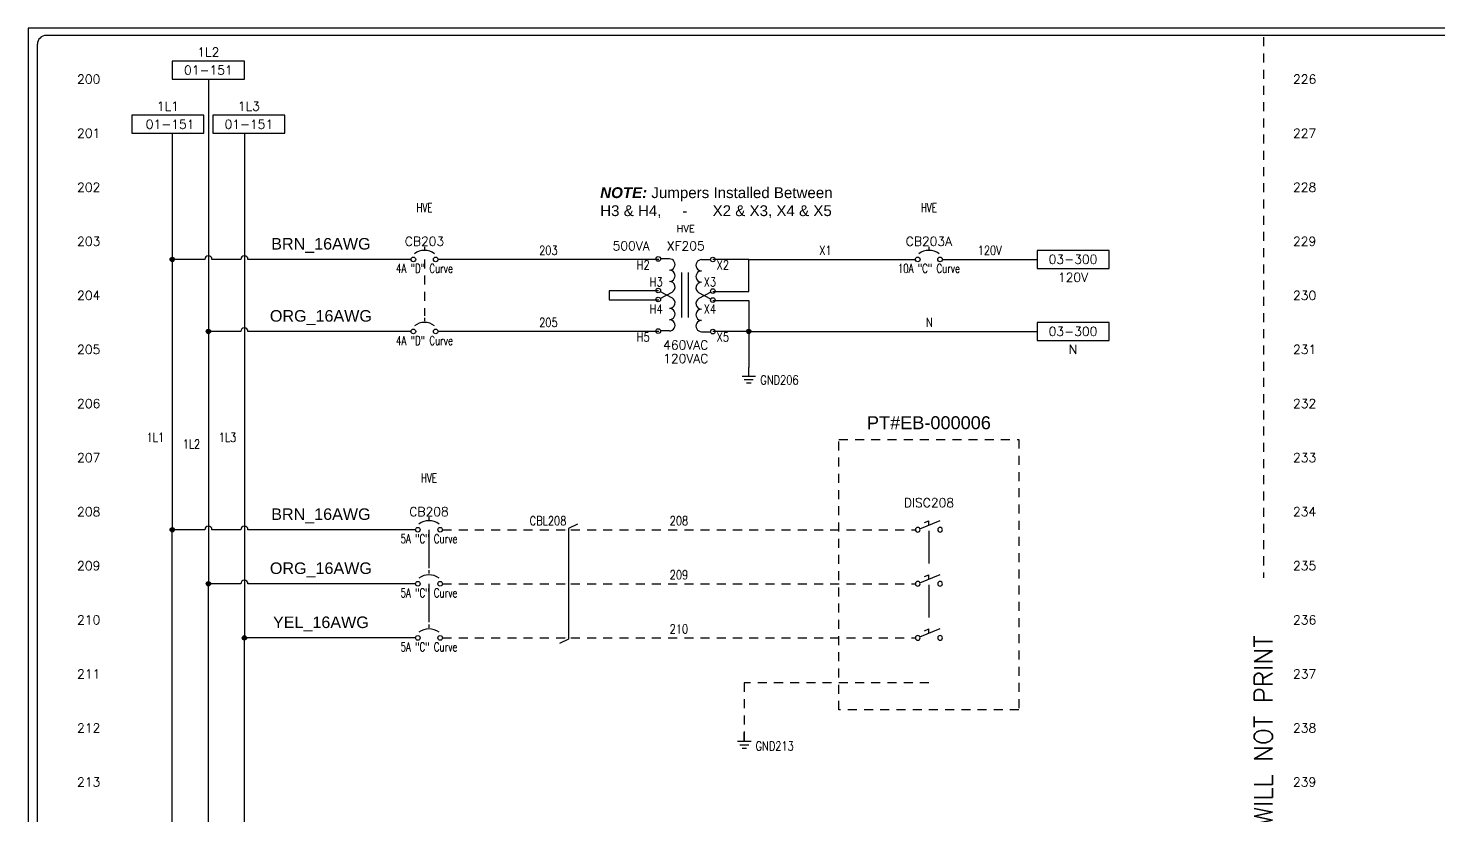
# Model space of a CAD drawing. Header units: inches. Extents: x 0 to 34.2, y 0 to 22.
# Drawn here: x 0 to 19.58, y 11.03 to 21.96 of the extents above; entities that cross this region are included whole.
import ezdxf
from ezdxf.enums import TextEntityAlignment as Align

# ---------------------------------------------------------------- set-up
doc = ezdxf.new("R2010")
doc.units = ezdxf.units.IN
doc.header["$MEASUREMENT"] = 0
doc.linetypes.add('HIDDEN2', pattern=[0.1875, 0.125, -0.0625])
for name, color, linetype in [('BRN_14AWG', 44, 'Continuous'), ('BRN_16AWG', 44, 'Continuous'), ('BRN_6AWG', 44, 'Continuous'), ('DESC', 150, 'Continuous'), ('GRN_14AWG', 3, 'Continuous'), ('GRN_16AWG', 3, 'Continuous'), ('LINK', 9, 'Continuous'), ('LOC', 8, 'Continuous'), ('LOCBOX', 3, 'HIDDEN2'), ('MISC', 7, 'Continuous'), ('ORG_14AWG', 40, 'Continuous'), ('ORG_16AWG', 40, 'Continuous'), ('ORG_6AWG', 40, 'Continuous'), ('RED_14AWG', 1, 'Continuous'), ('SYMS', 7, 'Continuous'), ('TAGS', 1, 'Continuous'), ('TERMS', 3, 'Continuous'), ('WHT_14AWG', 7, 'Continuous'), ('WIRENO', 3, 'Continuous'), ('WIRES', 7, 'Continuous'), ('XREF', 7, 'Continuous'), ('YEL_14AWG', 2, 'Continuous'), ('YEL_16AWG', 2, 'Continuous'), ('YEL_6AWG', 2, 'Continuous')]:
    doc.layers.add(name, color=color, linetype=linetype)
doc.layers.add('MidPoint', color=210, linetype='HIDDEN2', plot=False)
doc.styles.add('Fields', font='simplex.shx', dxfattribs={"height": 0.185})
doc.styles.get("Standard").update_dxf_attribs({"font": 'arial.ttf'})
doc.styles.add('WD', font='romans.shx', dxfattribs={"height": 0.185})

# ---------------------------------------------------------------- blocks, each defined once
blk = doc.blocks.new('RG_Master_Ver_4_2_2')
at = {"color": 3}
for p, q in [((0.125, 21.734), (0.125, 0.194)), ((34.028, 21.856), (0.25, 21.856))]:
    blk.add_line(p, q, dxfattribs=at)
blk.add_lwpolyline([(0, -0.044), (34.25, -0.044), (34.25, 21.956), (0, 21.956)], close=True, dxfattribs=at)
blk.add_arc((0.25, 21.734), 0.122, 90, 180, dxfattribs=at)
at = {"layer": 'MidPoint'}
blk.add_line((17.141, 21.831), (17.141, 14.331), dxfattribs=at)
at = {"style": 'Fields'}
for tag, p in [('DESCRIPTION_3', (13.116, 1.307)), ('DRN_3', (15.472, 1.307)), ('CHK_3', (16.529, 1.307)), ('APP_3', (17.552, 1.307)), ('DATE_3', (18.829, 1.307)), ('DRAWING_DESC', (32.229, 1.246)), ('CUSTOMER', (28.997, 1.214)), ('DESCRIPTION_2', (13.116, 0.951)), ('DRN_2', (15.472, 0.951)), ('CHK_2', (16.529, 0.951)), ('APP_2', (17.552, 0.951)), ('DATE_2', (18.829, 0.951)), ('SIZE', (30.715, 0.894)), ('DRAWING_#', (32.125, 0.894)), ('REV', (33.543, 0.894)), ('DESCRIPTION_1', (13.116, 0.596)), ('DRN_1', (15.472, 0.596)), ('CHK_1', (16.529, 0.596)), ('APP_1', (17.552, 0.596)), ('DATE_1', (18.829, 0.596)), ('PROJECT_#', (28.981, 0.581)), ('DRN_BY', (30.875, 0.524)), ('CHK_BY', (31.762, 0.524)), ('APP_BY', (32.75, 0.524)), ('SCALE', (33.652, 0.524)), ('PROJECT_NAME', (29.021, 0.176)), ('SHEETNUM', (32.753, 0.176)), ('TTL_SHTS', (33.547, 0.176))]:
    blk.add_attdef(tag, text='', height=0.125, dxfattribs=at).set_placement(p, align=Align.CENTER)
at = {"style": 'Fields', "flags": 9}
blk.add_attdef('WD_TB', (9.953, 0.194), '', height=0.0638, dxfattribs=at)
at = {"layer": 'MidPoint', "insert": (17.016, 9.206), "char_height": 0.25, "attachment_point": 1, "rotation": 90, "style": 'Fields'}
blk.add_mtext_dynamic_manual_height_columns('MIDPOINT WILL NOT PRINT', width=5.375, gutter_width=0.575, heights=[0], dxfattribs=at)
blk = doc.blocks.new('WD_MLRH')
at = {"style": 'WD'}
blk.add_attdef('RUNGFIRST', text='', height=0.125, dxfattribs=at).set_placement((-0.25, 0), align=Align.MIDDLE_RIGHT)
at = {"style": 'WD', "flags": 1}
for tag, p in [('RUNGHORV', (-0.25, -0.127)), ('RUNGDIST', (-0.25, -0.2)), ('RUNGINC', (-0.25, -0.163)), ('WIRE-START', (-0.25, -0.356)), ('WIRE-GSUF', (-0.25, -0.396)), ('WIREMODE', (-0.25, -0.281)), ('RUNGCNT', (-0.25, -0.237)), ('WIREFMT', (-0.25, -0.321)), ('PH3SPACE', (-0.25, -0.437))]:
    blk.add_attdef(tag, text='', height=0.025, dxfattribs=at).set_placement(p, align=Align.RIGHT)
blk = doc.blocks.new('HDV1_DEST_TMK')
for p, q in [((0, 0.25), (0, 0)), ((1, 0.25), (0, 0.25)), ((1, 0), (1, 0.25)), ((0, 0), (1, 0))]:
    blk.add_line(p, q)
at = {"style": 'WD'}
for tag, p in [('DESC1', (0.5, 0.3125)), ('XREF', (0.53125, 0.0625))]:
    blk.add_attdef(tag, text='', height=0.125, dxfattribs=at).set_placement(p, align=Align.CENTER)
at = {"style": 'WD', "flags": 1}
blk.add_attdef('SIGCODE', text='', height=0.125, dxfattribs=at).set_placement((0.5, -0.1875), align=Align.CENTER)
blk = doc.blocks.new('HA2D1_REF')
for p, q in [((0, 0.25), (0, 0)), ((1, 0.25), (0, 0.25)), ((1, 0), (1, 0.25)), ((0, 0), (1, 0))]:
    blk.add_line(p, q)
at = {"style": 'WD'}
for tag, p in [('DESC1', (0.5, 0.3125)), ('XREF', (0.5, 0.0625))]:
    blk.add_attdef(tag, text='', height=0.125, dxfattribs=at).set_placement(p, align=Align.CENTER)
at = {"style": 'WD', "flags": 1}
blk.add_attdef('SIGCODE', text='', height=0.125, dxfattribs=at).set_placement((0.5, -0.1875), align=Align.CENTER)
blk = doc.blocks.new('HXF1_CONTROL_001')
for p, q in [((0.899, 1.507), (0.775, 1.507)), ((1.345, 1.497), (1.469, 1.497)), ((1.071, 0.694), (1.071, 1.319)), ((1.165, 0.694), (1.165, 1.319)), ((0.771, 0.959), (0.936, 1.047)), ((0.772, 1.054), (0.936, 0.966)), ((1.473, 1.044), (1.308, 0.956)), ((1.473, 0.949), (1.308, 1.037)), ((0.899, 0.507), (0.775, 0.507)), ((1.345, 0.497), (1.469, 0.497))]:
    blk.add_line(p, q)
for centre in [(0.743, 1.506), (1.501, 1.498), (0.743, 1.068), (1.501, 1.06), (0.743, 0.943), (1.501, 0.935), (0.743, 0.506), (1.501, 0.498)]:
    blk.add_circle(centre, 0.0322)
for centre, start, end in [((0.899, 1.429), 270, 90.001), ((1.345, 1.418), 89.999, 270), ((0.899, 1.272), 270, 90.001), ((0.899, 1.116), 298.0713, 90.001), ((1.345, 1.262), 89.999, 270), ((1.345, 1.106), 89.999, 241.9287), ((0.899, 0.897), 269.999, 61.9287), ((0.899, 0.741), 269.999, 90), ((1.345, 0.887), 118.0713, 270.001), ((1.345, 0.731), 90, 270.001), ((0.899, 0.585), 269.999, 90), ((1.345, 0.575), 90, 270.001)]:
    blk.add_arc(centre, 0.0781, start, end)
at = {"style": 'WD'}
for tag, height, p in [('LOC', 0.1, (1.125, 1.875)), ('TAG1', 0.125, (1.125, 1.625)), ('DESC1', 0.125, (1.125, 0.25)), ('DESC2', 0.125, (1.125, 0.125)), ('INST', 0.1, (1.125, 0))]:
    blk.add_attdef(tag, text='', height=height, dxfattribs=at).set_placement(p, align=Align.CENTER)
blk.add_attdef('RATING1', text='', height=0.125, dxfattribs=at).set_placement((0.625, 1.625), align=Align.RIGHT)
at = {"style": 'WD', "width": 0.8}
for tag, p in [('TERM01', (0.445, 1.485)), ('TERM05', (1.555, 1.485)), ('TERM04', (0.445, 0.485)), ('TERM08', (1.555, 0.485))]:
    blk.add_attdef(tag, text='', height=0.125, dxfattribs=at).set_placement(p, align=Align.TOP_LEFT)
at = {"style": 'WD'}
for tag, p, height, flags in [('X4TERM01', (0.75, 1.5), 0.005, 1), ('FAMILY', (1.467, 1.385), 0.01, 9), ('X1TERM05', (1.5, 1.5), 0.005, 1), ('X4TERM02', (0.747, 1.064), 0.005, 1), ('X1TERM06', (1.5, 1.054), 0.005, 1), ('X4TERM03', (0.75, 0.943), 0.005, 1), ('X1TERM07', (1.503, 0.93), 0.005, 1), ('X4TERM04', (0.75, 0.5), 0.005, 1), ('X1TERM08', (1.5, 0.5), 0.005, 1)]:
    blk.add_attdef(tag, p, '', height=height, dxfattribs=dict(at, flags=flags))
at = {"style": 'WD', "width": 0.8}
for tag, p in [('TERM02', (0.625, 1.125)), ('TERM06', (1.375, 1.125)), ('TERM03', (0.625, 0.75)), ('TERM07', (1.375, 0.75))]:
    blk.add_attdef(tag, p, '', height=0.125, dxfattribs=at)
at = {"linetype": 'Continuous', "style": 'WD', "flags": 9}
for tag, p in [('ASSYCODE', (1.49, 1.319)), ('MFG', (1.49, 1.337)), ('CAT', (1.492, 1.356))]:
    blk.add_attdef(tag, text='', height=0.01, dxfattribs=at).set_placement(p, align=Align.CENTER)
blk = doc.blocks.new('WDDOT')
for radius in [0.03, 0.0187, 0.00929]:
    blk.add_circle((0, 0), radius)
blk = doc.blocks.new('HCB1')
blk.add_line((0, 0.173), (0, 0.126))
for centre in [(-0.155, 0), (0.155, 0)]:
    blk.add_circle(centre, 0.0322)
blk.add_arc((0, -0.109), 0.234, 53.1301, 126.8699)
at = {"style": 'WD', "width": 0.7}
for tag, p in [('INST', (0, 0.826)), ('DESC1', (0, 0.5)), ('LOC', (0, 0.656)), ('DESC2', (0, 0.344)), ('RATING1', (0, -0.188)), ('XREF', (0, -0.344))]:
    blk.add_attdef(tag, text='', height=0.125, dxfattribs=at).set_placement(p, align=Align.CENTER)
at = {"style": 'WD'}
blk.add_attdef('TAG1', text='', height=0.125, dxfattribs=at).set_placement((0, 0.188), align=Align.CENTER)
for tag, p in [('X2LINK', (0, 0.219)), ('X8LINK', (0, 0))]:
    blk.add_attdef(tag, p, '', height=0.01, dxfattribs=at)
for tag, p, height, flags in [('X4TERM01', (-0.188, 0), 0.0125, 1), ('X1TERM02', (0.188, 0), 0.0125, 1), ('FAMILY', (0.205, 0.152), 0.01, 9), ('CONTACT', (0.205, 0.133), 0.01, 9)]:
    blk.add_attdef(tag, p, '', height=height, dxfattribs=dict(at, flags=flags))
at = {"linetype": 'Continuous', "style": 'WD', "flags": 9}
for tag, p in [('ASSYCODE', (0.219, 0.062)), ('MFG', (0.228, 0.089)), ('CAT', (0.23, 0.108))]:
    blk.add_attdef(tag, text='', height=0.01, dxfattribs=at).set_placement(p, align=Align.CENTER)
at = {"linetype": 'Continuous', "style": 'WD', "flags": 8}
blk.add_attdef('TERM01', text='', height=0.125, dxfattribs=at).set_placement((-0.25, -0.031), align=Align.TOP_RIGHT)
blk.add_attdef('TERM02', text='', height=0.125, dxfattribs=at).set_placement((0.25, -0.031), align=Align.TOP_LEFT)
blk = doc.blocks.new('HCB2')
at = {"linetype": 'HIDDEN2'}
blk.add_line((0, 0.187), (0, 0.141), dxfattribs=at)
for centre in [(-0.155, 0), (0.155, 0)]:
    blk.add_circle(centre, 0.0322)
blk.add_arc((0, -0.109), 0.234, 53.1301, 126.8699)
at = {"style": 'WD', "width": 0.7}
for tag, p in [('INST', (0, 0.863)), ('LOC', (0, 0.693)), ('DESC1', (0, 0.537)), ('DESC2', (0, 0.38)), ('RATING1', (0, -0.188)), ('XREF', (0, -0.344))]:
    blk.add_attdef(tag, text='', height=0.125, dxfattribs=at).set_placement(p, align=Align.CENTER)
at = {"style": 'WD'}
blk.add_attdef('TAG2', text='', height=0.125, dxfattribs=at).set_placement((0, 0.224), align=Align.CENTER)
for tag, p in [('X2LINK', (0, 0.219)), ('X8LINK', (0, 0))]:
    blk.add_attdef(tag, p, '', height=0.01, dxfattribs=at)
for tag, p, height, flags in [('X4TERM01', (-0.188, 0), 0.0125, 1), ('FAMILY', (0.054, 0.183), 0.01, 9), ('CONTACT', (0.054, 0.159), 0.01, 9), ('X1TERM02', (0.188, 0), 0.0125, 1)]:
    blk.add_attdef(tag, p, '', height=height, dxfattribs=dict(at, flags=flags))
at = {"linetype": 'Continuous', "style": 'WD', "flags": 8}
blk.add_attdef('TERM01', text='', height=0.125, dxfattribs=at).set_placement((-0.25, -0.031), align=Align.TOP_RIGHT)
blk.add_attdef('TERM02', text='', height=0.125, dxfattribs=at).set_placement((0.25, -0.031), align=Align.TOP_LEFT)
blk = doc.blocks.new('HA2S1_REF')
for p, q in [((0, 0.25), (0, 0)), ((1, 0.25), (0, 0.25)), ((1, 0), (1, 0.25)), ((0, 0), (1, 0))]:
    blk.add_line(p, q)
at = {"style": 'WD', "flags": 1}
blk.add_attdef('SIGCODE', text='', height=0.125, dxfattribs=at).set_placement((0.5, 0.3125), align=Align.CENTER)
at = {"style": 'WD'}
for tag, p in [('XREF', (0.5, 0.0625)), ('DESC1', (0.5, -0.1875))]:
    blk.add_attdef(tag, text='', height=0.125, dxfattribs=at).set_placement(p, align=Align.CENTER)
blk = doc.blocks.new('HDS11')
for p, q in [((0.126, 0.013), (-0.156, 0.13)), ((0, 0.065), (0, 0.125)), ((0.062, 0.099), (0, 0.125))]:
    blk.add_line(p, q)
for centre in [(-0.155, 0), (0.155, 0)]:
    blk.add_circle(centre, 0.0322)
at = {"style": 'WD', "width": 0.7}
for tag, p in [('INST', (0, 0.625)), ('LOC', (0, 0.469)), ('RATING1', (0, 0.156)), ('XREF', (0, -0.236)), ('DESC1', (0, -0.406)), ('DESC2', (0, -0.562))]:
    blk.add_attdef(tag, text='', height=0.125, dxfattribs=at).set_placement(p, align=Align.CENTER)
at = {"style": 'WD'}
blk.add_attdef('TAG1', text='', height=0.125, dxfattribs=at).set_placement((0, 0.312), align=Align.CENTER)
for tag, p in [('X2LINK', (0, 0.438)), ('X8LINK', (0, -0.016))]:
    blk.add_attdef(tag, p, '', height=0.01, dxfattribs=at)
for tag, p, height, flags in [('X4TERM01', (-0.188, 0), 0.0125, 1), ('X1TERM02', (0.188, 0), 0.0125, 1), ('FAMILY', (0.206, 0.131), 0.01, 9), ('CONTACT', (0.206, 0.04), 0.01, 9)]:
    blk.add_attdef(tag, p, '', height=height, dxfattribs=dict(at, flags=flags))
at = {"linetype": 'Continuous', "style": 'WD', "flags": 9}
for tag, p in [('ASSYCODE', (0.219, 0.062)), ('MFG', (0.228, 0.089)), ('CAT', (0.23, 0.108))]:
    blk.add_attdef(tag, text='', height=0.01, dxfattribs=at).set_placement(p, align=Align.CENTER)
at = {"linetype": 'Continuous', "style": 'WD', "flags": 8}
blk.add_attdef('TERM01', text='', height=0.125, dxfattribs=at).set_placement((-0.25, -0.031), align=Align.TOP_RIGHT)
blk.add_attdef('TERM02', text='', height=0.125, dxfattribs=at).set_placement((0.25, -0.031), align=Align.TOP_LEFT)
blk = doc.blocks.new('HDS21')
for p, q in [((0.126, 0.013), (-0.156, 0.13)), ((0, 0.065), (0, 0.125)), ((0.062, 0.099), (0, 0.125))]:
    blk.add_line(p, q)
for centre in [(-0.155, 0), (0.155, 0)]:
    blk.add_circle(centre, 0.0322)
at = {"style": 'WD', "width": 0.7}
for tag, p in [('INST', (0, 0.625)), ('LOC', (0, 0.469)), ('RATING1', (0, 0.156)), ('XREF', (0, -0.236)), ('DESC1', (0, -0.406)), ('DESC2', (0, -0.562))]:
    blk.add_attdef(tag, text='', height=0.125, dxfattribs=at).set_placement(p, align=Align.CENTER)
at = {"style": 'WD'}
blk.add_attdef('TAG2', text='', height=0.125, dxfattribs=at).set_placement((0, 0.312), align=Align.CENTER)
for tag, p in [('X2LINK', (0, 0.281)), ('X8LINK', (0, -0.016))]:
    blk.add_attdef(tag, p, '', height=0.01, dxfattribs=at)
for tag, p, height, flags in [('X4TERM01', (-0.188, 0), 0.0125, 1), ('X1TERM02', (0.188, 0), 0.0125, 1), ('FAMILY', (0.206, 0.131), 0.01, 9), ('CONTACT', (0.206, 0.103), 0.01, 9)]:
    blk.add_attdef(tag, p, '', height=height, dxfattribs=dict(at, flags=flags))
at = {"linetype": 'Continuous', "style": 'WD', "flags": 8}
blk.add_attdef('TERM01', text='', height=0.125, dxfattribs=at).set_placement((-0.25, -0.031), align=Align.TOP_RIGHT)
blk.add_attdef('TERM02', text='', height=0.125, dxfattribs=at).set_placement((0.25, -0.031), align=Align.TOP_LEFT)
blk = doc.blocks.new('HDV1_GND_TMK')
for p, q in [((0, 0.125), (0, 0.25)), ((0.094, 0.125), (-0.094, 0.125)), ((0.062, 0.078), (-0.062, 0.078)), ((0.031, 0.031), (-0.031, 0.031))]:
    blk.add_line(p, q)
at = {"style": 'WD', "width": 0.8}
for tag, p in [('INST', (0.16, 0.39)), ('LOC', (0.16, 0.233)), ('TAG1', (0.16, 0.077)), ('DESC1', (0.16, -0.079))]:
    blk.add_attdef(tag, text='', height=0.125, dxfattribs=at).set_placement(p, align=Align.MIDDLE_LEFT)
at = {"style": 'WD', "flags": 1}
blk.add_attdef('X2TERM01', (0, 0.25), '', height=0.005, dxfattribs=at)
for tag in ['ASSYCODE', 'CAT', 'MFG', 'FAMILY']:
    blk.add_attdef(tag, (0.535, -0.048), '', height=0.01, rotation=270, dxfattribs=at)
blk = doc.blocks.new('VGND2')
for p, q in [((0, -0.125), (0, 0)), ((0.09375, -0.125), (-0.09375, -0.125)), ((-0.0625, -0.171875), (0.0625, -0.171875)), ((-0.03125, -0.21875), (0.03125, -0.21875))]:
    blk.add_line(p, q)
at = {"style": 'WD', "flags": 1}
for tag in ['ASSYCODE', 'X2TERM01', 'CAT', 'FAMILY', 'MFG']:
    blk.add_attdef(tag, (0, 0), '', height=0.01, dxfattribs=at)
at = {"style": 'WD', "width": 0.8}
for tag, p in [('INST', (0.15625, 0.125)), ('LOC', (0.15625, -0.03125)), ('TAG1', (0.15625, -0.1875)), ('DESC1', (0.15625, -0.34375)), ('DESC2', (0.15625, -0.5))]:
    blk.add_attdef(tag, text='', height=0.125, dxfattribs=at).set_placement(p, align=Align.MIDDLE_LEFT)
blk = doc.blocks.new('WD_WNV')
at = {"linetype": 'Continuous', "style": 'WD', "width": 0.8}
blk.add_attdef('WIRENO', text='', height=0.125, dxfattribs=at).set_placement((-0.05, 0), align=Align.MIDDLE_RIGHT)
at = {"style": 'WD', "flags": 1}
for tag, p in [('W01USER', (-0.062, 0.094)), ('W02USER', (-0.062, 0.086)), ('W03USER', (-0.062, 0.078)), ('W04USER', (-0.062, 0.07)), ('W05USER', (-0.062, 0.062)), ('W06USER', (-0.062, 0.055)), ('W07USER', (-0.062, 0.047)), ('W08USER', (-0.062, 0.039)), ('W09USER', (-0.062, 0.031)), ('W10USER', (-0.062, 0.023))]:
    blk.add_attdef(tag, text='', height=0.005, dxfattribs=at).set_placement(p, align=Align.CENTER)
blk = doc.blocks.new('WD_WNH')
at = {"linetype": 'Continuous', "style": 'WD', "width": 0.8}
blk.add_attdef('WIRENO', text='', height=0.125, dxfattribs=at).set_placement((0, 0.062), align=Align.CENTER)
at = {"style": 'WD', "flags": 1}
for tag, p in [('W01USER', (0, 0.078)), ('W02USER', (0, 0.07)), ('W03USER', (0, 0.062)), ('W04USER', (0, 0.055)), ('W05USER', (0, 0.047)), ('W06USER', (0, 0.039)), ('W07USER', (0, 0.031)), ('W08USER', (0, 0.023)), ('W09USER', (0, 0.016)), ('W10USER', (0, 0.008))]:
    blk.add_attdef(tag, text='', height=0.005, dxfattribs=at).set_placement(p, align=Align.CENTER)
blk = doc.blocks.new('HW01_5')
blk.add_line((0.125, 0.078), (0, 0.016))
at = {"style": 'WD', "width": 0.7, "flags": 1}
for tag, p in [('INST', (0, 0.388)), ('LOC', (0, 0.219))]:
    blk.add_attdef(tag, text='', height=0.125, dxfattribs=at).set_placement(p, align=Align.CENTER)
at = {"style": 'WD', "width": 0.8}
blk.add_attdef('TAG1', text='', height=0.125, dxfattribs=at).set_placement((-0.031, 0.062), align=Align.RIGHT)
at = {"color": 7, "style": 'WD'}
for tag, p in [('X4_TINY_DOT_DONT_REMOVE', (-0.031, 0)), ('X1_TINY_DOT_DONT_REMOVE', (0.031, 0))]:
    blk.add_attdef(tag, p, '', height=0.0001, dxfattribs=at)
at = {"style": 'WD', "flags": 1}
for tag, p, height in [('X4TERM01', (-0.031, 0), 0.0125), ('X8LINK', (0, 0.016), 0.005), ('X1TERM01', (0.031, 0), 0.0125)]:
    blk.add_attdef(tag, p, '', height=height, dxfattribs=at)
at = {"linetype": 'Continuous', "style": 'WD', "flags": 9}
blk.add_attdef('ASSYCODE', text='', height=0.01, dxfattribs=at).set_placement((0.029, 0.042), align=Align.CENTER)
at = {"style": 'WD', "flags": 9}
blk.add_attdef('FAMILY', text='', height=0.01, dxfattribs=at).set_placement((0.023, 0.118), align=Align.CENTER)
at = {"style": 'WD', "width": 0.8}
blk.add_attdef('RATING1', (0.156, 0.062), '', height=0.125, dxfattribs=at)
at = {"style": 'WD', "width": 0.8, "flags": 1}
blk.add_attdef('MFG', text='', height=0.0938, dxfattribs=at).set_placement((-0.125, -0.031), align=Align.TOP_RIGHT)
blk.add_attdef('CAT', text='', height=0.0938, dxfattribs=at).set_placement((0.031, -0.031), align=Align.TOP_LEFT)
at = {"style": 'WD', "width": 0.7, "flags": 1}
for tag, p in [('XREF', (0.062, -0.3)), ('DESC1', (0.062, -0.456)), ('DESC2', (0.062, -0.613)), ('DESC3', (0.062, -0.769))]:
    blk.add_attdef(tag, p, '', height=0.125, dxfattribs=at)
blk = doc.blocks.new('HW02_5B')
at = {"style": 'WD', "width": 0.7, "flags": 1}
for tag, p in [('INST', (0, 0.388)), ('LOC', (0, 0.219))]:
    blk.add_attdef(tag, text='', height=0.125, dxfattribs=at).set_placement(p, align=Align.CENTER)
at = {"style": 'WD', "width": 0.8}
blk.add_attdef('TAG2', text='', height=0.125, dxfattribs=at).set_placement((-0.062, 0.062), align=Align.RIGHT)
at = {"color": 7, "style": 'WD'}
for tag, p in [('X4_TINY_DOT_DONT_REMOVE', (-0.031, 0)), ('X1_TINY_DOT_DONT_REMOVE', (0.031, 0))]:
    blk.add_attdef(tag, p, '', height=0.0001, dxfattribs=at)
at = {"style": 'WD', "flags": 1}
for tag, p, height in [('X4TERM01', (-0.031, 0), 0.0125), ('X2LINK', (0, 0), 0.01), ('X8LINK', (0, 0), 0.005), ('X1TERM01', (0.031, 0), 0.0125)]:
    blk.add_attdef(tag, p, '', height=height, dxfattribs=at)
at = {"style": 'WD', "flags": 9}
blk.add_attdef('FAMILY', text='', height=0.01, dxfattribs=at).set_placement((0.023, 0.118), align=Align.CENTER)
at = {"style": 'WD', "width": 0.8}
blk.add_attdef('RATING1', (0.094, 0.062), '', height=0.125, dxfattribs=at)
at = {"style": 'WD', "width": 0.7, "flags": 1}
for tag, p in [('XREF', (0.062, -0.206)), ('DESC1', (0.062, -0.363)), ('DESC2', (0.062, -0.519)), ('DESC3', (0.062, -0.675))]:
    blk.add_attdef(tag, p, '', height=0.125, dxfattribs=at)
blk = doc.blocks.new('HW02_5')
blk.add_line((0, -0.016), (-0.125, -0.078))
at = {"style": 'WD', "width": 0.7, "flags": 1}
for tag, p in [('INST', (0, 0.388)), ('LOC', (0, 0.219)), ('XREF', (0, -0.3)), ('DESC1', (0, -0.456)), ('DESC2', (0, -0.613)), ('DESC3', (0, -0.769))]:
    blk.add_attdef(tag, text='', height=0.125, dxfattribs=at).set_placement(p, align=Align.CENTER)
at = {"style": 'WD', "width": 0.8}
blk.add_attdef('TAG2', text='', height=0.125, dxfattribs=at).set_placement((-0.062, 0.062), align=Align.RIGHT)
at = {"color": 7, "style": 'WD'}
for tag, p in [('X4_TINY_DOT_DONT_REMOVE', (-0.031, 0)), ('X1_TINY_DOT_DONT_REMOVE', (0.031, 0))]:
    blk.add_attdef(tag, p, '', height=0.0001, dxfattribs=at)
at = {"style": 'WD', "flags": 1}
for tag, p, height in [('X4TERM01', (-0.031, 0), 0.0125), ('X1TERM01', (0.031, 0), 0.0125), ('X2LINK', (0, -0.016), 0.005)]:
    blk.add_attdef(tag, p, '', height=height, dxfattribs=at)
at = {"style": 'WD', "flags": 9}
blk.add_attdef('FAMILY', text='', height=0.01, dxfattribs=at).set_placement((0.023, 0.118), align=Align.CENTER)
at = {"style": 'WD', "width": 0.8}
blk.add_attdef('RATING1', (0.094, 0.062), '', height=0.125, dxfattribs=at)

msp = doc.modelspace()

# ---------------------------------------------------------------- linework, layer by layer
at = {"layer": 'BRN_14AWG'}
for p, q in [((2.45, 15), (2, 15)), ((2, 4.5), (2, 15)), ((2.95, 15), (2.55, 15))]:
    msp.add_line(p, q, dxfattribs=at)
at = {"layer": 'BRN_14AWG', "linetype": 'HIDDEN2'}
for p, q in [((5.75, 15), (7.469, 15)), ((7.531, 15), (12.312, 15))]:
    msp.add_line(p, q, dxfattribs=at)
at = {"layer": 'BRN_14AWG'}
for centre in [(2.5, 15), (3, 15)]:
    msp.add_arc(centre, 0.05, 0, 180, dxfattribs=at)
at = {"layer": 'BRN_16AWG'}
for p, q in [((5.312, 18.75), (3.05, 18.75)), ((5.375, 15), (3.05, 15))]:
    msp.add_line(p, q, dxfattribs=at)
at = {"layer": 'BRN_6AWG'}
for p, q in [((2, 20.5), (2, 15)), ((2.45, 18.75), (2, 18.75)), ((2.95, 18.75), (2.55, 18.75)), ((8.75, 18.75), (5.688, 18.75))]:
    msp.add_line(p, q, dxfattribs=at)
for centre in [(2.5, 18.75), (3, 18.75)]:
    msp.add_arc(centre, 0.05, 0, 180, dxfattribs=at)
at = {"layer": 'GRN_14AWG'}
msp.add_line((10, 17.75), (10, 17.25), dxfattribs=at)
at = {"layer": 'GRN_16AWG', "linetype": 'HIDDEN2'}
for p, q in [((12.5, 12.875), (9.938, 12.875)), ((9.938, 12.875), (9.938, 12.062))]:
    msp.add_line(p, q, dxfattribs=at)
at = {"layer": 'LINK', "linetype": 'HIDDEN2'}
msp.add_lwpolyline([(5.5, 18.75), (5.5, 17.969)], dxfattribs=at)
at = {"layer": 'LINK'}
for points in [[(5.562, 15), (5.562, 14.469)], [(12.5, 14.984), (12.5, 14.531)], [(5.562, 14.25), (5.562, 13.719)], [(12.5, 14.234), (12.5, 13.781)]]:
    msp.add_lwpolyline(points, dxfattribs=at)
at = {"layer": 'LINK', "linetype": 'Continuous'}
msp.add_lwpolyline([(7.5, 15.016), (7.5, 13.484)], dxfattribs=at)
at = {"layer": 'LOCBOX'}
msp.add_lwpolyline([(11.25, 16.25), (13.75, 16.25), (13.75, 12.5), (11.25, 12.5)], close=True, dxfattribs=at)
at = {"layer": 'ORG_14AWG'}
for p in [(2.95, 14.25), (2.5, 4.562)]:
    msp.add_line(p, (2.5, 14.25), dxfattribs=at)
at = {"layer": 'ORG_14AWG', "linetype": 'HIDDEN2'}
for p, q in [((5.75, 14.25), (7.469, 14.25)), ((7.531, 14.25), (12.312, 14.25))]:
    msp.add_line(p, q, dxfattribs=at)
at = {"layer": 'ORG_14AWG'}
msp.add_arc((3, 14.25), 0.05, 0, 180, dxfattribs=at)
at = {"layer": 'ORG_16AWG'}
for p, q in [((5.312, 17.75), (3.05, 17.75)), ((5.375, 14.25), (3.05, 14.25))]:
    msp.add_line(p, q, dxfattribs=at)
at = {"layer": 'ORG_6AWG'}
for p, q in [((2.5, 21.25), (2.5, 14.25)), ((2.95, 17.75), (2.5, 17.75)), ((8.75, 17.75), (5.688, 17.75))]:
    msp.add_line(p, q, dxfattribs=at)
msp.add_arc((3, 17.75), 0.05, 0, 180, dxfattribs=at)
at = {"layer": 'RED_14AWG'}
for p, q in [((10, 18.75), (9.5, 18.75)), ((10, 18.75), (12.312, 18.75)), ((12.688, 18.75), (14, 18.75))]:
    msp.add_line(p, q, dxfattribs=at)
at = {"layer": 'WHT_14AWG'}
for q in [(9.5, 17.75), (14, 17.75)]:
    msp.add_line((10, 17.75), q, dxfattribs=at)
at = {"layer": 'WIRES'}
for p, q in [((10, 18.304), (10, 18.75)), ((8.747, 18.314), (8.062, 18.314)), ((8.062, 18.314), (8.062, 18.188)), ((9.5, 18.304), (10, 18.304)), ((8.062, 18.188), (8.75, 18.188)), ((9.503, 18.18), (10, 18.18)), ((10, 18.18), (10, 17.75))]:
    msp.add_line(p, q, dxfattribs=at)
at = {"layer": 'YEL_14AWG'}
msp.add_line((3, 6), (3, 13.5), dxfattribs=at)
at = {"layer": 'YEL_14AWG', "linetype": 'HIDDEN2'}
for p, q in [((5.75, 13.5), (7.469, 13.5)), ((7.531, 13.5), (12.312, 13.5))]:
    msp.add_line(p, q, dxfattribs=at)
at = {"layer": 'YEL_16AWG'}
msp.add_line((5.375, 13.5), (3, 13.5), dxfattribs=at)
at = {"layer": 'YEL_6AWG'}
msp.add_line((3, 20.5), (3, 13.5), dxfattribs=at)

# ---------------------------------------------------------------- block references
msp.add_blockref('RG_Master_Ver_4_2_2', (0, 0))
for p, values in [((1.25, 21.25), {'RUNGFIRST': '200'}), ((18.125, 21.25), {'RUNGFIRST': '226'})]:
    msp.add_blockref('WD_MLRH', p).add_auto_attribs(values)
at = {"layer": 'SYMS'}
ref = msp.add_blockref('HA2D1_REF', (2, 21.25), dxfattribs=at)
ref.add_attrib('XREF', '01-151', dxfattribs={"layer": 'XREF', "height": 0.125, "style": 'WD'}).set_placement((2.5, 21.312), align=Align.CENTER)
ref.add_attrib('DESC1', '1L2', dxfattribs={"layer": 'DESC', "height": 0.125, "style": 'WD'}).set_placement((2.5, 21.562), align=Align.CENTER)
ref = msp.add_blockref('HDV1_DEST_TMK', (1.438, 20.5), dxfattribs=at)
ref.add_attrib('XREF', '01-151', dxfattribs={"layer": 'XREF', "height": 0.125, "style": 'WD'}).set_placement((1.969, 20.562), align=Align.CENTER)
ref.add_attrib('DESC1', '1L1', dxfattribs={"layer": 'DESC', "height": 0.125, "style": 'WD'}).set_placement((1.938, 20.812), align=Align.CENTER)
ref = msp.add_blockref('HA2D1_REF', (2.562, 20.5), dxfattribs=at)
ref.add_attrib('XREF', '01-151', dxfattribs={"layer": 'XREF', "height": 0.125, "style": 'WD'}).set_placement((3.062, 20.562), align=Align.CENTER)
ref.add_attrib('DESC1', '1L3', dxfattribs={"layer": 'DESC', "height": 0.125, "style": 'WD'}).set_placement((3.062, 20.812), align=Align.CENTER)
ref = msp.add_blockref('HCB1', (5.5, 18.75), dxfattribs=at)
ref.add_attrib('RATING1', '4A "D" Curve', dxfattribs={"layer": 'MISC', "height": 0.125, "style": 'WD', "width": 0.7}).set_placement((5.5, 18.562), align=Align.CENTER)
ref.add_attrib('LOC', 'HVE', dxfattribs={"layer": 'LOC', "height": 0.125, "style": 'WD', "width": 0.7}).set_placement((5.5, 19.406), align=Align.CENTER)
ref.add_attrib('TAG1', 'CB203', dxfattribs={"layer": 'TAGS', "height": 0.125, "style": 'WD'}).set_placement((5.5, 18.938), align=Align.CENTER)
ref = msp.add_blockref('HCB1', (12.5, 18.75), dxfattribs=at)
ref.add_attrib('RATING1', '10A "C" Curve', dxfattribs={"layer": 'MISC', "height": 0.125, "style": 'WD', "width": 0.7}).set_placement((12.5, 18.562), align=Align.CENTER)
ref.add_attrib('LOC', 'HVE', dxfattribs={"layer": 'LOC', "height": 0.125, "style": 'WD', "width": 0.7}).set_placement((12.5, 19.406), align=Align.CENTER)
ref.add_attrib('TAG1', 'CB203A', dxfattribs={"layer": 'TAGS', "height": 0.125, "style": 'WD'}).set_placement((12.5, 18.938), align=Align.CENTER)
ref = msp.add_blockref('HXF1_CONTROL_001', (8, 17.25), dxfattribs=at)
ref.add_attrib('RATING1', '500VA', dxfattribs={"layer": 'MISC', "height": 0.125, "style": 'WD'}).set_placement((8.625, 18.875), align=Align.RIGHT)
ref.add_attrib('TAG1', 'XF205', dxfattribs={"layer": 'TAGS', "height": 0.125, "style": 'WD'}).set_placement((9.125, 18.875), align=Align.CENTER)
ref.add_attrib('DESC1', '460VAC', dxfattribs={"layer": 'DESC', "height": 0.125, "style": 'WD'}).set_placement((9.125, 17.5), align=Align.CENTER)
ref.add_attrib('DESC2', '120VAC', dxfattribs={"layer": 'DESC', "height": 0.125, "style": 'WD'}).set_placement((9.125, 17.312), align=Align.CENTER)
ref.add_attrib('LOC', 'HVE', dxfattribs={"layer": 'LOC', "height": 0.1, "style": 'WD'}).set_placement((9.125, 19.125), align=Align.CENTER)
ref.add_attrib('TERM01', 'H2', dxfattribs={"layer": 'TERMS', "height": 0.125, "style": 'WD', "width": 0.8}).set_placement((8.445, 18.735), align=Align.TOP_LEFT)
ref.add_attrib('TERM02', 'H3', (8.625, 18.375), dxfattribs={"layer": 'TERMS', "height": 0.125, "style": 'WD', "width": 0.8})
ref.add_attrib('TERM03', 'H4', (8.625, 18), dxfattribs={"layer": 'TERMS', "height": 0.125, "style": 'WD', "width": 0.8})
ref.add_attrib('TERM04', 'H5', dxfattribs={"layer": 'TERMS', "height": 0.125, "style": 'WD', "width": 0.8}).set_placement((8.445, 17.735), align=Align.TOP_LEFT)
ref.add_attrib('TERM05', 'X2', dxfattribs={"layer": 'TERMS', "height": 0.125, "style": 'WD', "width": 0.8}).set_placement((9.555, 18.735), align=Align.TOP_LEFT)
ref.add_attrib('TERM06', 'X3', (9.375, 18.375), dxfattribs={"layer": 'TERMS', "height": 0.125, "style": 'WD', "width": 0.8})
ref.add_attrib('TERM07', 'X4', (9.375, 18), dxfattribs={"layer": 'TERMS', "height": 0.125, "style": 'WD', "width": 0.8})
ref.add_attrib('TERM08', 'X5', dxfattribs={"layer": 'TERMS', "height": 0.125, "style": 'WD', "width": 0.8}).set_placement((9.555, 17.735), align=Align.TOP_LEFT)
ref = msp.add_blockref('HA2S1_REF', (14, 18.625), dxfattribs=at)
ref.add_attrib('XREF', '03-300', dxfattribs={"layer": 'XREF', "height": 0.125, "style": 'WD'}).set_placement((14.5, 18.688), align=Align.CENTER)
ref.add_attrib('DESC1', '120V', dxfattribs={"layer": 'DESC', "height": 0.125, "style": 'WD'}).set_placement((14.5, 18.438), align=Align.CENTER)
for p in [(2, 18.75), (2.5, 17.75), (10, 17.75), (2, 15), (2.5, 14.25), (3, 13.5)]:
    msp.add_blockref('WDDOT', p, dxfattribs=at)
ref = msp.add_blockref('HCB2', (5.5, 17.75), dxfattribs=at)
ref.add_attrib('RATING1', '4A "D" Curve', dxfattribs={"layer": 'MISC', "height": 0.125, "style": 'WD', "width": 0.7}).set_placement((5.5, 17.562), align=Align.CENTER)
ref = msp.add_blockref('HA2S1_REF', (14, 17.625), dxfattribs=at)
ref.add_attrib('XREF', '03-300', dxfattribs={"layer": 'XREF', "height": 0.125, "style": 'WD'}).set_placement((14.5, 17.688), align=Align.CENTER)
ref.add_attrib('DESC1', 'N', dxfattribs={"layer": 'DESC', "height": 0.125, "style": 'WD'}).set_placement((14.5, 17.438), align=Align.CENTER)
ref = msp.add_blockref('HDV1_GND_TMK', (10, 17), dxfattribs=at)
ref.add_attrib('TAG1', 'GND206', dxfattribs={"layer": 'TAGS', "height": 0.125, "style": 'WD', "width": 0.8}).set_placement((10.16, 17.077), align=Align.MIDDLE_LEFT)
ref = msp.add_blockref('HCB1', (5.562, 15), dxfattribs=at)
ref.add_attrib('RATING1', '5A "C" Curve', dxfattribs={"layer": 'MISC', "height": 0.125, "style": 'WD', "width": 0.7}).set_placement((5.562, 14.812), align=Align.CENTER)
ref.add_attrib('LOC', 'HVE', dxfattribs={"layer": 'LOC', "height": 0.125, "style": 'WD', "width": 0.7}).set_placement((5.562, 15.656), align=Align.CENTER)
ref.add_attrib('TAG1', 'CB208', dxfattribs={"layer": 'TAGS', "height": 0.125, "style": 'WD'}).set_placement((5.562, 15.188), align=Align.CENTER)
ref = msp.add_blockref('HDS11', (12.5, 15), dxfattribs=dict(at, xscale=-1))
ref.add_attrib('TAG1', 'DISC208', dxfattribs={"layer": 'TAGS', "height": 0.125, "style": 'WD'}).set_placement((12.5, 15.312), align=Align.CENTER)
ref = msp.add_blockref('HW01_5', (7.5, 15), dxfattribs=at)
ref.add_attrib('X1_TINY_DOT_DONT_REMOVE', '.', (7.531, 15), dxfattribs={"layer": 'MISC', "color": 7, "height": 0.0001, "style": 'WD'})
ref.add_attrib('X4_TINY_DOT_DONT_REMOVE', '.', (7.469, 15), dxfattribs={"layer": 'MISC', "color": 7, "height": 0.0001, "style": 'WD'})
ref.add_attrib('TAG1', 'CBL208', dxfattribs={"layer": 'TAGS', "height": 0.125, "style": 'WD', "width": 0.8}).set_placement((7.469, 15.062), align=Align.RIGHT)
ref = msp.add_blockref('HCB2', (5.562, 14.25), dxfattribs=at)
ref.add_attrib('RATING1', '5A "C" Curve', dxfattribs={"layer": 'MISC', "height": 0.125, "style": 'WD', "width": 0.7}).set_placement((5.562, 14.062), align=Align.CENTER)
at = {"layer": 'SYMS', "xscale": -1}
for p in [(12.5, 14.25), (12.5, 13.5)]:
    msp.add_blockref('HDS21', p, dxfattribs=at)
at = {"layer": 'SYMS'}
ref = msp.add_blockref('HW02_5B', (7.5, 14.25), dxfattribs=at)
ref.add_attrib('X1_TINY_DOT_DONT_REMOVE', '.', (7.531, 14.25), dxfattribs={"layer": 'MISC', "color": 7, "height": 0.0001, "style": 'WD'})
ref.add_attrib('X4_TINY_DOT_DONT_REMOVE', '.', (7.469, 14.25), dxfattribs={"layer": 'MISC', "color": 7, "height": 0.0001, "style": 'WD'})
ref = msp.add_blockref('HCB2', (5.562, 13.5), dxfattribs=at)
ref.add_attrib('RATING1', '5A "C" Curve', dxfattribs={"layer": 'MISC', "height": 0.125, "style": 'WD', "width": 0.7}).set_placement((5.562, 13.312), align=Align.CENTER)
ref = msp.add_blockref('HW02_5', (7.5, 13.5), dxfattribs=at)
ref.add_attrib('X4_TINY_DOT_DONT_REMOVE', '.', (7.469, 13.5), dxfattribs={"layer": 'MISC', "color": 7, "height": 0.0001, "style": 'WD'})
ref.add_attrib('X1_TINY_DOT_DONT_REMOVE', '.', (7.531, 13.5), dxfattribs={"layer": 'MISC', "color": 7, "height": 0.0001, "style": 'WD'})
ref = msp.add_blockref('VGND2', (9.938, 12.188), dxfattribs=at)
ref.add_attrib('TAG1', 'GND213', dxfattribs={"layer": 'TAGS', "height": 0.125, "style": 'WD', "width": 0.8}).set_placement((10.094, 12), align=Align.MIDDLE_LEFT)
at = {"layer": 'WIRENO'}
ref = msp.add_blockref('WD_WNH', (7.219, 18.75), dxfattribs=at)
ref.add_attrib('WIRENO', '203', dxfattribs={"linetype": 'Continuous', "height": 0.125, "style": 'WD', "width": 0.8}).set_placement((7.219, 18.812), align=Align.CENTER)
ref = msp.add_blockref('WD_WNH', (9.75, 18.75), dxfattribs=at)
ref.add_attrib('WIRENO', 'X1', dxfattribs={"linetype": 'Continuous', "height": 0.125, "style": 'WD', "width": 0.8}).set_placement((11.065, 18.812), align=Align.CENTER)
ref = msp.add_blockref('WD_WNH', (13.344, 18.75), dxfattribs=at)
ref.add_attrib('WIRENO', '120V', dxfattribs={"linetype": 'Continuous', "height": 0.125, "style": 'WD', "width": 0.8}).set_placement((13.344, 18.812), align=Align.CENTER)
ref = msp.add_blockref('WD_WNH', (7.219, 17.75), dxfattribs=at)
ref.add_attrib('WIRENO', '205', dxfattribs={"linetype": 'Continuous', "height": 0.125, "style": 'WD', "width": 0.8}).set_placement((7.219, 17.812), align=Align.CENTER)
ref = msp.add_blockref('WD_WNH', (11.189, 17.75), dxfattribs=at)
ref.add_attrib('WIRENO', 'N', dxfattribs={"linetype": 'Continuous', "height": 0.125, "style": 'WD', "width": 0.8}).set_placement((12.504, 17.812), align=Align.CENTER)
ref = msp.add_blockref('WD_WNV', (1.938, 16.281), dxfattribs=at)
ref.add_attrib('WIRENO', '1L1', dxfattribs={"linetype": 'Continuous', "height": 0.125, "style": 'WD', "width": 0.8}).set_placement((1.887, 16.281), align=Align.MIDDLE_RIGHT)
ref = msp.add_blockref('WD_WNV', (2.438, 16.188), dxfattribs=at)
ref.add_attrib('WIRENO', '1L2', dxfattribs={"linetype": 'Continuous', "height": 0.125, "style": 'WD', "width": 0.8}).set_placement((2.387, 16.188), align=Align.MIDDLE_RIGHT)
ref = msp.add_blockref('WD_WNV', (2.938, 16.281), dxfattribs=at)
ref.add_attrib('WIRENO', '1L3', dxfattribs={"linetype": 'Continuous', "height": 0.125, "style": 'WD', "width": 0.8}).set_placement((2.887, 16.281), align=Align.MIDDLE_RIGHT)
ref = msp.add_blockref('WD_WNH', (9.031, 15), dxfattribs=at)
ref.add_attrib('WIRENO', '208', dxfattribs={"linetype": 'Continuous', "height": 0.125, "style": 'WD', "width": 0.8}).set_placement((9.031, 15.062), align=Align.CENTER)
ref = msp.add_blockref('WD_WNH', (9.031, 14.25), dxfattribs=at)
ref.add_attrib('WIRENO', '209', dxfattribs={"linetype": 'Continuous', "height": 0.125, "style": 'WD', "width": 0.8}).set_placement((9.031, 14.312), align=Align.CENTER)
ref = msp.add_blockref('WD_WNH', (9.031, 13.5), dxfattribs=at)
ref.add_attrib('WIRENO', '210', dxfattribs={"linetype": 'Continuous', "height": 0.125, "style": 'WD', "width": 0.8}).set_placement((9.031, 13.562), align=Align.CENTER)

# ---------------------------------------------------------------- texts
at = {"style": 'WD'}
for s, p in [('201', (1, 20.5)), ('227', (17.875, 20.5)), ('202', (1, 19.75)), ('228', (17.875, 19.75)), ('203', (1, 19)), ('229', (17.875, 19)), ('204', (1, 18.25)), ('230', (17.875, 18.25)), ('205', (1, 17.5)), ('231', (17.875, 17.5)), ('206', (1, 16.75)), ('232', (17.875, 16.75)), ('207', (1, 16)), ('233', (17.875, 16)), ('208', (1, 15.25)), ('234', (17.875, 15.25)), ('209', (1, 14.5)), ('235', (17.875, 14.5)), ('210', (1, 13.75)), ('236', (17.875, 13.75)), ('211', (1, 13)), ('237', (17.875, 13)), ('212', (1, 12.25)), ('238', (17.875, 12.25)), ('213', (1, 11.5)), ('239', (17.875, 11.5))]:
    msp.add_text(s, height=0.125, dxfattribs=at).set_placement(p, align=Align.MIDDLE_RIGHT)
at = {"insert": (7.938, 19.75), "char_height": 0.15, "attachment_point": 1}
msp.add_mtext_dynamic_manual_height_columns('{\\fArial|b1|i1|c0|p34;NOTE: }Jumpers Installed Between H3 & H4,     -      X2 & X3, X4 & X5', width=3.26309, gutter_width=1, heights=[0], dxfattribs=at)
at = {"layer": 'LOCBOX'}
msp.add_text('PT#EB-000006', height=0.18, dxfattribs=at).set_placement((12.5, 16.34), align=Align.BOTTOM_CENTER)
at = {"layer": 'MISC', "char_height": 0.16, "attachment_point": 8}
for s, insert in [('\\W1.00;BRN_16AWG', (4.062, 18.84)), ('\\W1.00;ORG_16AWG', (4.062, 17.84)), ('\\W1.00;BRN_16AWG', (4.062, 15.09)), ('\\W1.00;ORG_16AWG', (4.062, 14.34)), ('\\W1.00;YEL_16AWG', (4.062, 13.59))]:
    msp.add_mtext(s, dxfattribs=dict(at, insert=insert))

doc.saveas('drawing.dxf')
